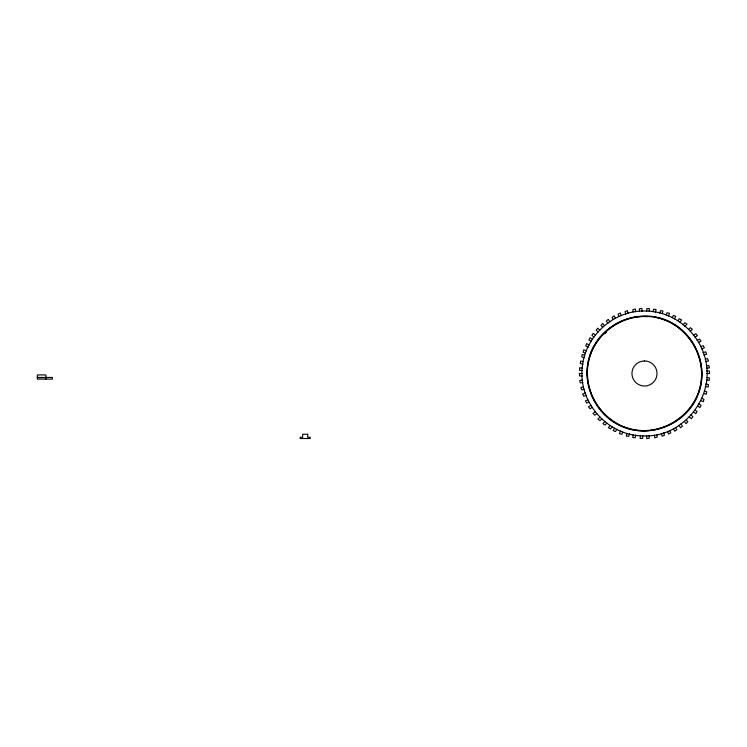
<?xml version="1.0" encoding="UTF-8"?>
<svg xmlns="http://www.w3.org/2000/svg" width="747" height="747" viewBox="0 0 747 747"><rect width="100%" height="100%" fill="white"/><g stroke="black" fill="none" stroke-linecap="round" stroke-linejoin="round"><path stroke-width="1.12" d="M640.338 435.987L640.17 438.517L642.691 438.349L642.859 435.865C681.507 438.19 714.057 399.15 705.934 361.548C700.481 333.778 675.157 311.639 646.669 311.079C613.464 309.211 583.108 337.411 582.025 370.54C579.84 404.342 608.964 435.856 642.859 435.865M646.669 311.079L646.846 308.651L649.376 308.511L649.19 311.107M653.037 311.863L653.504 309.239L656.025 309.361L655.492 312.349M635.725 435.081L635.249 437.714L632.728 437.583L633.269 434.595M629.441 433.848L628.694 436.425L626.201 436.033L626.976 433.363M659.741 313.18L660.497 310.621L662.991 311.013L662.206 313.665M666.147 314.935L667.09 312.676L669.527 313.338L668.406 316.037M620.57 430.954L619.45 433.652L621.887 434.315L622.821 432.055M616.873 429.142L615.547 431.561L613.194 430.655L614.622 428.04M672.104 317.848L673.421 315.421L675.783 316.336L674.354 318.95M593.893 337.009L591.923 335.459L593.211 333.283L595.536 335.114M609.813 425.678L608.422 427.77L610.701 428.881L612.082 426.789M677.977 320.724L679.331 318.764L681.581 319.921L680.069 322.097M606.76 423.017L605.089 425.043L602.95 423.698L604.874 421.373M683.113 324.758L684.868 322.704L686.979 324.095L684.999 326.392M601.858 418.74L599.916 420.645L597.927 419.086L599.962 417.087M688.51 329.464L690.433 327.681L692.376 329.306L690.405 331.117M693.627 335.235L695.746 333.713L697.474 335.562L695.018 337.317M595.284 411.653L592.997 413.436L594.799 415.211L596.694 413.745M592.38 407.33L590.018 408.749L588.459 406.76L590.989 405.257M697.138 340.464L699.5 339.101L701.031 341.108L698.529 342.546M587.833 399.794L585.377 400.934L586.74 403.063L588.851 402.082M700.929 346.571L703.086 345.646L704.384 347.822L701.741 348.952M586.311 395.359L583.724 396.227L582.623 393.958L585.508 392.997M703.011 352.649L705.644 351.818L706.699 354.115L703.823 355.012M584.238 389.299L581.708 389.859L580.849 387.488L583.426 386.918M705.233 359.13L707.652 358.663L708.455 361.062L705.934 361.548M706.223 365.694L708.866 365.46L709.407 367.926L706.391 368.187M582.669 380.102L579.691 380.419L580.288 382.875L582.847 382.595M582.389 375.993L579.653 376.002L579.327 373.491L582.221 373.491M706.578 370.998L709.323 370.988L709.65 373.491L706.755 373.491M37.35 377.45L52.374 377.45L52.374 379.084L37.35 379.084L37.35 374.938L45.931 374.938L45.931 379.084M37.35 377.552L45.931 377.552M647.219 316.7C619.272 314.151 592.903 336.187 588.029 363.444C582.464 393.632 604.192 424.763 634.436 429.955C664.625 435.52 695.756 413.791 700.947 383.538C706.513 353.359 684.784 322.218 654.531 317.036M582.249 368.047L579.569 367.813L579.681 370.344L582.025 370.54M706.998 377.543L709.23 377.777L709.295 380.307L706.513 380.008M583.024 364.088L580.363 363.584L580.522 361.062L583.51 361.641M705.738 383.958L708.427 384.518L708.231 387.039L705.261 386.414M584.285 357.701L581.754 356.935L582.174 354.442L584.761 355.236M704.356 390.998L706.737 391.802L706.242 394.276L703.87 393.482M586.404 350.847L583.771 349.82L583.174 352.276L585.303 353.107M701.564 398.188L703.991 399.346L703.207 401.755L700.462 400.429M588.178 347.234L585.723 345.982L586.582 343.611L589.271 344.993M698.79 403.838L701.078 405.229L700.051 407.545L697.689 406.097M592.156 339.119L590.027 337.719L588.925 339.997L591.045 341.388M695.093 409.982L697.054 411.522L695.765 413.698L693.44 411.877M690.872 414.818L692.861 416.723L691.358 418.759L689.229 416.705M598.17 332.088L596.181 330.174L597.693 328.148L599.813 330.202M604.416 325.571L602.689 323.507L600.98 325.365L602.474 327.158M686.353 420.001L687.828 421.775L686.11 423.633L684.373 421.532M607.853 323.264L606.34 321.014L608.235 319.342L609.926 321.873M680.937 423.838L682.45 426.107L680.545 427.77L678.864 425.239M613.203 319.529L612.036 317.316L614.099 315.85L615.351 318.231M675.624 427.415L676.847 429.73L674.774 431.187L673.533 428.815M621.392 315.738L620.29 312.993L618.086 314.226L619.011 316.551M669.854 430.468L670.787 432.802L668.584 434.035L667.482 431.28M663.691 432.578L664.447 435.23L662.122 436.229L661.319 433.391M625.799 314.235L625.071 311.583L627.405 310.612L628.162 313.423M656.865 434.913L657.22 437.116L654.792 437.835L654.353 435.081M635.706 311.826L635.305 308.978L632.868 309.66L633.204 311.994M639.497 311.564L639.385 308.81L641.869 308.38L641.99 311.396M649.152 435.445L649.255 438.2L646.762 438.62L646.659 435.613M604.79 333.797A56.137 56.137 0 0 1 606.415 332.238M589.28 358.7C581.185 388.197 600.102 420.963 629.693 428.694C659.19 436.799 691.955 417.881 699.687 388.281C707.792 358.793 688.874 326.019 659.284 318.287C629.786 310.192 597.012 329.11 589.28 358.7M591.166 351.585C579.261 380.046 593.968 415.267 622.578 426.817C651.039 438.713 686.26 424.007 697.81 395.396C709.706 366.936 695.009 331.724 666.399 320.174C637.929 308.268 602.717 322.975 591.166 351.585M644.484 360.96L641.243 361.389A12.531 12.531 0 0 0 634.885 381.549A12.531 12.531 0 0 0 655.847 378.785A12.531 12.531 0 0 0 644.484 360.96M307.699 434.25L302.694 434.25L302.694 437.256L300.182 437.256L300.182 438.517L310.21 438.517L310.21 437.256L307.699 437.256L307.699 434.25"/></g></svg>
